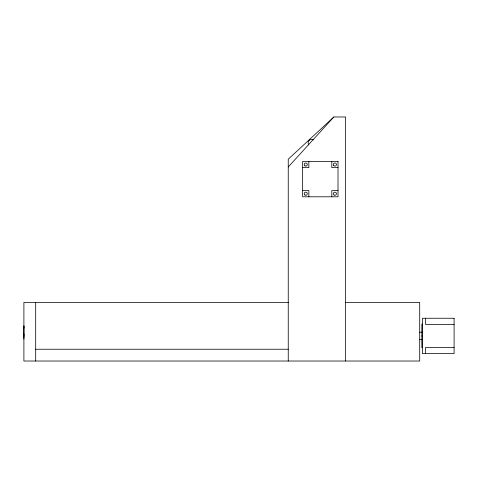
<?xml version="1.0" encoding="UTF-8"?>
<svg xmlns="http://www.w3.org/2000/svg" width="478" height="478" viewBox="0 0 478 478"><rect width="100%" height="100%" fill="white"/><g stroke="black" fill="none" stroke-linecap="round" stroke-linejoin="round"><path stroke-width="0.72" d="M23.9 325.727L23.9 338.986M23.906 328.147L23.918 326.271M288.246 166.989L333.841 116.979L345.63 116.979L345.63 361.021M333.841 116.979L288.246 159.204L288.246 361.021M302.646 167.641L308.854 167.641L308.854 161.439M338.012 167.641L331.804 167.641L331.804 161.439M302.646 190.597L308.854 190.597L308.854 196.799M338.012 190.597L331.804 190.597L331.804 196.799M288.563 302.431L23.9 302.431L23.9 361.021L419.702 361.021L419.702 302.431L345.259 302.431M422.462 324.144L421.841 324.144L421.841 347.721L422.462 347.721M454.1 324.454L425.563 324.454L425.563 318.252M419.702 332.21L422.468 332.21M421.841 335.932L422.462 335.932M419.702 339.655L422.468 339.655M454.1 347.41L425.563 347.41L425.563 353.612M35.689 349.233L288.246 349.233M23.906 334.008L23.918 336.53M35.689 302.431L35.689 361.021M308.597 144.894A3.722 3.722 0 0 1 313.682 139.809M338.012 161.439L302.646 161.439L302.646 196.799L338.012 196.799L338.012 161.439M454.1 318.252L422.462 318.252L422.462 353.612L454.1 353.612L454.1 318.252M304.976 165.884A1.554 1.554 0 0 0 307.3 164.54A1.554 1.554 0 0 0 304.976 163.195A1.554 1.554 0 0 0 304.976 165.884M334.134 195.042A1.554 1.554 0 0 0 336.458 193.698A1.554 1.554 0 0 0 334.134 192.353A1.554 1.554 0 0 0 334.134 195.042M333.811 165.639A1.554 1.554 0 0 0 336.404 164.94A1.554 1.554 0 0 0 334.504 163.04A1.554 1.554 0 0 0 333.811 165.639M304.976 195.042A1.554 1.554 0 0 0 307.3 193.698A1.554 1.554 0 0 0 304.976 192.353A1.554 1.554 0 0 0 304.976 195.042"/></g></svg>
